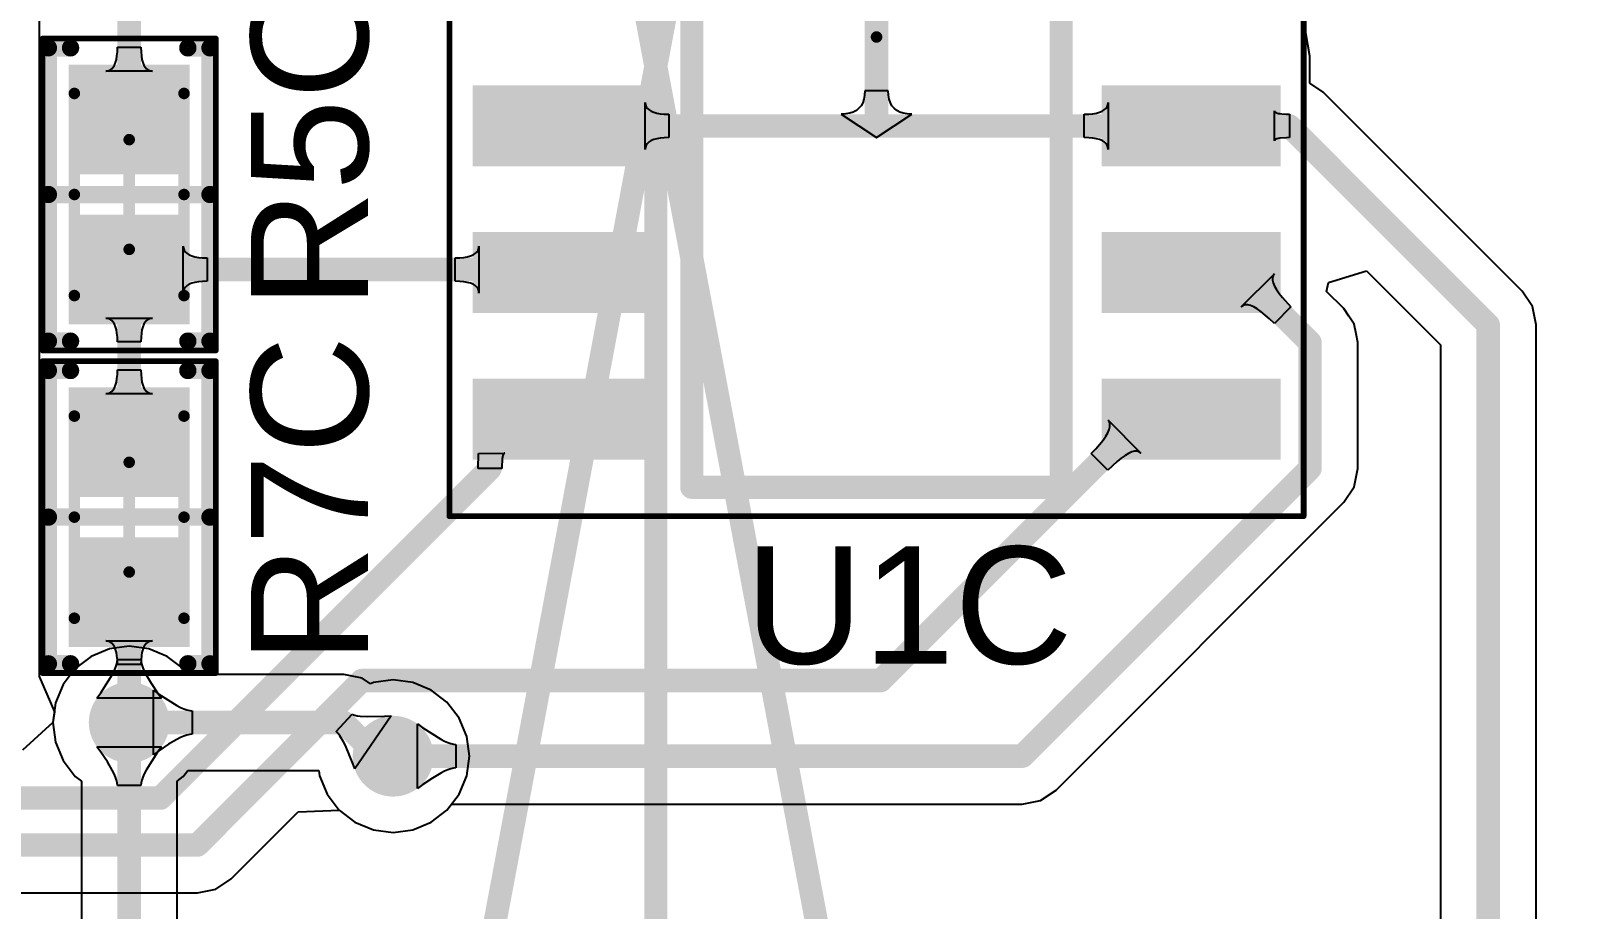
# Model space of a CAD drawing. Header units: inches. Extents: x -0.14 to 3.29, y -0.08 to 7.88.
# Drawn here: x 1.362 to 1.889, y 4.831 to 5.13 of the extents above; entities that cross this region are included whole.
import ezdxf

# ---------------------------------------------------------------- set-up
doc = ezdxf.new("R2010")
doc.units = ezdxf.units.IN
doc.header["$MEASUREMENT"] = 0
for name, color, linetype in [('Bottom Layer', 5, 'Continuous'), ('PCBD Notes', 76, 'Continuous'), ('Top 3D Body', 56, 'Continuous'), ('Top Courtyard', 56, 'Continuous'), ('Top Layer', 1, 'Continuous'), ('Top Overlay', 2, 'Continuous'), ('Top Paste', 8, 'Continuous'), ('Top Solder', 216, 'Continuous'), ('Via Holes', 16, 'Continuous')]:
    doc.layers.add(name, color=color, linetype=linetype)
doc.styles.add('Arial', font='', dxfattribs={"height": 0.2})
doc.styles.get('Arial').set_extended_font_data('Arial')

# ---------------------------------------------------------------- blocks, each defined once
blk = doc.blocks.new('34355DA5_B1DA_47C2_A88A_ECF82120A4F7_257')
at = {"layer": 'Top Layer'}
for points in [[(-0.13583, -0.06181), (-0.13583, -0.03819), (-0.07874, -0.03819), (-0.07874, -0.06181)], [(0.07874, -0.06181), (0.07874, -0.03819), (0.13583, -0.03819), (0.13583, -0.06181)], [(-0.13583, -0.11181), (-0.13583, -0.08819), (-0.07874, -0.08819), (-0.07874, -0.11181)], [(0.07874, -0.11181), (0.07874, -0.08819), (0.13583, -0.08819), (0.13583, -0.11181)], [(-0.13583, -0.16181), (-0.13583, -0.13819), (-0.07874, -0.13819), (-0.07874, -0.16181)], [(0.07874, -0.16181), (0.07874, -0.13819), (0.13583, -0.13819), (0.13583, -0.16181)]]:
    blk.add_hatch(color=1, dxfattribs=at).paths.add_polyline_path(points)
at = {"layer": 'Top Paste'}
for points in [[(-0.13583, -0.06181), (-0.13583, -0.03819), (-0.07874, -0.03819), (-0.07874, -0.06181)], [(0.07874, -0.06181), (0.07874, -0.03819), (0.13583, -0.03819), (0.13583, -0.06181)], [(-0.13583, -0.11181), (-0.13583, -0.08819), (-0.07874, -0.08819), (-0.07874, -0.11181)], [(0.07874, -0.11181), (0.07874, -0.08819), (0.13583, -0.08819), (0.13583, -0.11181)], [(-0.13583, -0.16181), (-0.13583, -0.13819), (-0.07874, -0.13819), (-0.07874, -0.16181)], [(0.07874, -0.16181), (0.07874, -0.13819), (0.13583, -0.13819), (0.13583, -0.16181)]]:
    blk.add_hatch(color=8, dxfattribs=at).paths.add_polyline_path(points)
at = {"layer": 'Top Solder'}
for points in [[(-0.13779, -0.06378), (-0.13779, -0.03622), (-0.07677, -0.03622), (-0.07677, -0.06378)], [(0.07677, -0.06378), (0.07677, -0.03622), (0.1378, -0.03622), (0.1378, -0.06378)], [(-0.13779, -0.11378), (-0.13779, -0.08622), (-0.07677, -0.08622), (-0.07677, -0.11378)], [(0.07677, -0.11378), (0.07677, -0.08622), (0.1378, -0.08622), (0.1378, -0.11378)], [(-0.13779, -0.16378), (-0.13779, -0.13622), (-0.07677, -0.13622), (-0.07677, -0.16378)], [(0.07677, -0.16378), (0.07677, -0.13622), (0.1378, -0.13622), (0.1378, -0.16378)]]:
    blk.add_hatch(color=216, dxfattribs=at).paths.add_polyline_path(points)
at = {"layer": 'Top Courtyard'}
for points in [[(-0.14567, -0.18307, 0.00197, 0.00197, 0), (-0.14567, 0.18307, 0.00197, 0.00197, 0)], [(0.14567, -0.18307, 0.00197, 0.00197, 0), (0.14567, 0.18307, 0.00197, 0.00197, 0)], [(0, -0.01969, 0.00394, 0.00394, 0), (0, 0.01968, 0.00394, 0.00394, 0)], [(-0.14567, -0.18307, 0.00197, 0.00197, 0), (0.14567, -0.18307, 0.00197, 0.00197, 0)]]:
    blk.add_lwpolyline(points, format="xyseb", dxfattribs=at)
for points in [[(-0.00098, -0.01969, 0.00197, 0.00197, 1), (0.00099, -0.01969, 0.00197, 0.00197, 1)], [(-0.14616, -0.18307, 0.000984, 0.000984, 1), (-0.14518, -0.18307, 0.000984, 0.000984, 1)], [(-0.14616, -0.18307, 0.000984, 0.000984, 1), (-0.14518, -0.18307, 0.000984, 0.000984, 1)], [(0.14518, -0.18307, 0.000984, 0.000984, 1), (0.14616, -0.18307, 0.000984, 0.000984, 1)], [(0.14518, -0.18307, 0.000984, 0.000984, 1), (0.14616, -0.18307, 0.000984, 0.000984, 1)]]:
    blk.add_lwpolyline(points, format="xyseb", close=True, dxfattribs=at)
at = {"layer": 'Top Overlay'}
for points in [[(-0.06299, -0.17323, 0.00787, 0.00787, 0), (-0.06299, 0.17323, 0.00787, 0.00787, 0)], [(0.06299, -0.17323, 0.00787, 0.00787, 0), (0.06299, 0.17323, 0.00787, 0.00787, 0)], [(-0.06299, -0.17323, 0.00787, 0.00787, 0), (0.06299, -0.17323, 0.00787, 0.00787, 0)]]:
    blk.add_lwpolyline(points, format="xyseb", dxfattribs=at)
for points in [[(-0.06496, -0.17323, 0.00394, 0.00394, 1), (-0.06102, -0.17323, 0.00394, 0.00394, 1)], [(-0.06496, -0.17323, 0.00394, 0.00394, 1), (-0.06102, -0.17323, 0.00394, 0.00394, 1)], [(0.06103, -0.17323, 0.00394, 0.00394, 1), (0.06496, -0.17323, 0.00394, 0.00394, 1)], [(0.06103, -0.17323, 0.00394, 0.00394, 1), (0.06496, -0.17323, 0.00394, 0.00394, 1)]]:
    blk.add_lwpolyline(points, format="xyseb", close=True, dxfattribs=at)
blk = doc.blocks.new('RES_0603_1608_324')
at = {"layer": 'Top Layer'}
for points in [[(-0.04232, -0.0187), (-0.04232, 0.0187), (-0.00886, 0.0187), (-0.00886, -0.0187)], [(0.00886, -0.0187), (0.00886, 0.0187), (0.04232, 0.0187), (0.04232, -0.0187)]]:
    blk.add_hatch(color=1, dxfattribs=at).paths.add_polyline_path(points)
at = {"layer": 'Top Paste'}
for points in [[(-0.04232, -0.0187), (-0.04232, 0.0187), (-0.00886, 0.0187), (-0.00886, -0.0187)], [(0.00886, -0.0187), (0.00886, 0.0187), (0.04232, 0.0187), (0.04232, -0.0187)]]:
    blk.add_hatch(color=8, dxfattribs=at).paths.add_polyline_path(points)
at = {"layer": 'Top Solder'}
for points in [[(-0.04429, -0.02067), (-0.04429, 0.02067), (-0.00689, 0.02067), (-0.00689, -0.02067)], [(0.00689, -0.02067), (0.00689, 0.02067), (0.04429, 0.02067), (0.04429, -0.02067)]]:
    blk.add_hatch(color=216, dxfattribs=at).paths.add_polyline_path(points)
at = {"layer": 'Top 3D Body'}
for points in [[(0.03445, 0.0187, 0.00394, 0.00394, 0), (-0.03445, 0.0187, 0.00394, 0.00394, 0)], [(-0.03445, -0.0187, 0.00394, 0.00394, 0), (-0.03445, 0.0187, 0.00394, 0.00394, 0)], [(0.03445, -0.0187, 0.00394, 0.00394, 0), (0.03445, 0.0187, 0.00394, 0.00394, 0)], [(0.03445, -0.0187, 0.00394, 0.00394, 0), (-0.03445, -0.0187, 0.00394, 0.00394, 0)]]:
    blk.add_lwpolyline(points, format="xyseb", dxfattribs=at)
for points in [[(-0.03543, 0.0187, 0.00197, 0.00197, 1), (-0.03346, 0.0187, 0.00197, 0.00197, 1)], [(-0.03543, 0.0187, 0.00197, 0.00197, 1), (-0.03346, 0.0187, 0.00197, 0.00197, 1)], [(0.03347, 0.0187, 0.00197, 0.00197, 1), (0.03543, 0.0187, 0.00197, 0.00197, 1)], [(0.03347, 0.0187, 0.00197, 0.00197, 1), (0.03543, 0.0187, 0.00197, 0.00197, 1)], [(-0.03543, -0.0187, 0.00197, 0.00197, 1), (-0.03346, -0.0187, 0.00197, 0.00197, 1)], [(-0.03543, -0.0187, 0.00197, 0.00197, 1), (-0.03346, -0.0187, 0.00197, 0.00197, 1)], [(0.03347, -0.0187, 0.00197, 0.00197, 1), (0.03543, -0.0187, 0.00197, 0.00197, 1)], [(0.03347, -0.0187, 0.00197, 0.00197, 1), (0.03543, -0.0187, 0.00197, 0.00197, 1)]]:
    blk.add_lwpolyline(points, format="xyseb", close=True, dxfattribs=at)
at = {"layer": 'Top Courtyard'}
for points in [[(0.05315, 0.02953, 0.00197, 0.00197, 0), (-0.05315, 0.02953, 0.00197, 0.00197, 0)], [(-0.05315, -0.02953, 0.00197, 0.00197, 0), (-0.05315, 0.02953, 0.00197, 0.00197, 0)], [(0.05315, -0.02953, 0.00197, 0.00197, 0), (0.05315, 0.02953, 0.00197, 0.00197, 0)], [(0, -0.0187, 0.00394, 0.00394, 0), (0, 0.0187, 0.00394, 0.00394, 0)], [(0.0187, 0, 0.00394, 0.00394, 0), (-0.0187, 0, 0.00394, 0.00394, 0)], [(0.05315, -0.02953, 0.00197, 0.00197, 0), (-0.05315, -0.02953, 0.00197, 0.00197, 0)]]:
    blk.add_lwpolyline(points, format="xyseb", dxfattribs=at)
for points in [[(-0.05364, 0.02953, 0.000984, 0.000984, 1), (-0.05266, 0.02953, 0.000984, 0.000984, 1)], [(-0.05364, 0.02953, 0.000984, 0.000984, 1), (-0.05266, 0.02953, 0.000984, 0.000984, 1)], [(0.05266, 0.02953, 0.000984, 0.000984, 1), (0.05364, 0.02953, 0.000984, 0.000984, 1)], [(0.05266, 0.02953, 0.000984, 0.000984, 1), (0.05364, 0.02953, 0.000984, 0.000984, 1)], [(-0.00098, 0.0187, 0.00197, 0.00197, 1), (0.00098, 0.0187, 0.00197, 0.00197, 1)], [(-0.01968, 0, 0.00197, 0.00197, 1), (-0.01772, 0, 0.00197, 0.00197, 1)], [(0.01772, 0, 0.00197, 0.00197, 1), (0.01969, 0, 0.00197, 0.00197, 1)], [(-0.00098, -0.0187, 0.00197, 0.00197, 1), (0.00098, -0.0187, 0.00197, 0.00197, 1)], [(-0.05364, -0.02953, 0.000984, 0.000984, 1), (-0.05266, -0.02953, 0.000984, 0.000984, 1)], [(-0.05364, -0.02953, 0.000984, 0.000984, 1), (-0.05266, -0.02953, 0.000984, 0.000984, 1)], [(0.05266, -0.02953, 0.000984, 0.000984, 1), (0.05364, -0.02953, 0.000984, 0.000984, 1)], [(0.05266, -0.02953, 0.000984, 0.000984, 1), (0.05364, -0.02953, 0.000984, 0.000984, 1)]]:
    blk.add_lwpolyline(points, format="xyseb", close=True, dxfattribs=at)
at = {"layer": 'Top Overlay'}
for points in [[(0.05, 0.02756, 0.00591, 0.00591, 0), (-0.05, 0.02756, 0.00591, 0.00591, 0)], [(-0.05, 0.02, 0.00591, 0.00591, 0), (-0.05, 0.02756, 0.00591, 0.00591, 0)], [(0, -0.02756, 0.00591, 0.00591, 0), (0, 0.02756, 0.00591, 0.00591, 0)], [(0.05, 0.02, 0.00591, 0.00591, 0), (0.05, 0.02756, 0.00591, 0.00591, 0)], [(-0.05, -0.02756, 0.00591, 0.00591, 0), (-0.05, -0.02, 0.00591, 0.00591, 0)], [(0.05, -0.02756, 0.00591, 0.00591, 0), (0.05, -0.02, 0.00591, 0.00591, 0)], [(0.05, -0.02756, 0.00591, 0.00591, 0), (-0.05, -0.02756, 0.00591, 0.00591, 0)]]:
    blk.add_lwpolyline(points, format="xyseb", dxfattribs=at)
for points in [[(-0.05148, 0.02756, 0.00295, 0.00295, 1), (-0.04852, 0.02756, 0.00295, 0.00295, 1)], [(-0.05148, 0.02756, 0.00295, 0.00295, 1), (-0.04852, 0.02756, 0.00295, 0.00295, 1)], [(-0.00148, 0.02756, 0.00295, 0.00295, 1), (0.00148, 0.02756, 0.00295, 0.00295, 1)], [(0.04852, 0.02756, 0.00295, 0.00295, 1), (0.05148, 0.02756, 0.00295, 0.00295, 1)], [(0.04852, 0.02756, 0.00295, 0.00295, 1), (0.05148, 0.02756, 0.00295, 0.00295, 1)], [(-0.05148, 0.02, 0.00295, 0.00295, 1), (-0.04852, 0.02, 0.00295, 0.00295, 1)], [(0.04852, 0.02, 0.00295, 0.00295, 1), (0.05148, 0.02, 0.00295, 0.00295, 1)], [(-0.05148, -0.02, 0.00295, 0.00295, 1), (-0.04852, -0.02, 0.00295, 0.00295, 1)], [(0.04852, -0.02, 0.00295, 0.00295, 1), (0.05148, -0.02, 0.00295, 0.00295, 1)], [(-0.05148, -0.02756, 0.00295, 0.00295, 1), (-0.04852, -0.02756, 0.00295, 0.00295, 1)], [(-0.05148, -0.02756, 0.00295, 0.00295, 1), (-0.04852, -0.02756, 0.00295, 0.00295, 1)], [(-0.00148, -0.02756, 0.00295, 0.00295, 1), (0.00148, -0.02756, 0.00295, 0.00295, 1)], [(0.04852, -0.02756, 0.00295, 0.00295, 1), (0.05148, -0.02756, 0.00295, 0.00295, 1)], [(0.04852, -0.02756, 0.00295, 0.00295, 1), (0.05148, -0.02756, 0.00295, 0.00295, 1)]]:
    blk.add_lwpolyline(points, format="xyseb", close=True, dxfattribs=at)
blk = doc.blocks.new('RES_0603_1608_344')
at = {"layer": 'Top Layer'}
for points in [[(-0.04232, -0.0187), (-0.04232, 0.0187), (-0.00886, 0.0187), (-0.00886, -0.0187)], [(0.00886, -0.0187), (0.00886, 0.0187), (0.04232, 0.0187), (0.04232, -0.0187)]]:
    blk.add_hatch(color=1, dxfattribs=at).paths.add_polyline_path(points)
at = {"layer": 'Top Paste'}
for points in [[(-0.04232, -0.0187), (-0.04232, 0.0187), (-0.00886, 0.0187), (-0.00886, -0.0187)], [(0.00886, -0.0187), (0.00886, 0.0187), (0.04232, 0.0187), (0.04232, -0.0187)]]:
    blk.add_hatch(color=8, dxfattribs=at).paths.add_polyline_path(points)
at = {"layer": 'Top Solder'}
for points in [[(-0.04429, -0.02067), (-0.04429, 0.02067), (-0.00689, 0.02067), (-0.00689, -0.02067)], [(0.00689, -0.02067), (0.00689, 0.02067), (0.04429, 0.02067), (0.04429, -0.02067)]]:
    blk.add_hatch(color=216, dxfattribs=at).paths.add_polyline_path(points)
at = {"layer": 'Top 3D Body'}
for points in [[(0.03445, 0.0187, 0.00394, 0.00394, 0), (-0.03445, 0.0187, 0.00394, 0.00394, 0)], [(-0.03445, -0.0187, 0.00394, 0.00394, 0), (-0.03445, 0.0187, 0.00394, 0.00394, 0)], [(0.03445, -0.0187, 0.00394, 0.00394, 0), (0.03445, 0.0187, 0.00394, 0.00394, 0)], [(0.03445, -0.0187, 0.00394, 0.00394, 0), (-0.03445, -0.0187, 0.00394, 0.00394, 0)]]:
    blk.add_lwpolyline(points, format="xyseb", dxfattribs=at)
for points in [[(-0.03543, 0.0187, 0.00197, 0.00197, 1), (-0.03346, 0.0187, 0.00197, 0.00197, 1)], [(-0.03543, 0.0187, 0.00197, 0.00197, 1), (-0.03346, 0.0187, 0.00197, 0.00197, 1)], [(0.03347, 0.0187, 0.00197, 0.00197, 1), (0.03543, 0.0187, 0.00197, 0.00197, 1)], [(0.03347, 0.0187, 0.00197, 0.00197, 1), (0.03543, 0.0187, 0.00197, 0.00197, 1)], [(-0.03543, -0.0187, 0.00197, 0.00197, 1), (-0.03346, -0.0187, 0.00197, 0.00197, 1)], [(-0.03543, -0.0187, 0.00197, 0.00197, 1), (-0.03346, -0.0187, 0.00197, 0.00197, 1)], [(0.03347, -0.0187, 0.00197, 0.00197, 1), (0.03543, -0.0187, 0.00197, 0.00197, 1)], [(0.03347, -0.0187, 0.00197, 0.00197, 1), (0.03543, -0.0187, 0.00197, 0.00197, 1)]]:
    blk.add_lwpolyline(points, format="xyseb", close=True, dxfattribs=at)
at = {"layer": 'Top Courtyard'}
for points in [[(0.05315, 0.02953, 0.00197, 0.00197, 0), (-0.05315, 0.02953, 0.00197, 0.00197, 0)], [(-0.05315, -0.02953, 0.00197, 0.00197, 0), (-0.05315, 0.02953, 0.00197, 0.00197, 0)], [(0.05315, -0.02953, 0.00197, 0.00197, 0), (0.05315, 0.02953, 0.00197, 0.00197, 0)], [(0, -0.0187, 0.00394, 0.00394, 0), (0, 0.0187, 0.00394, 0.00394, 0)], [(0.0187, 0, 0.00394, 0.00394, 0), (-0.0187, 0, 0.00394, 0.00394, 0)], [(0.05315, -0.02953, 0.00197, 0.00197, 0), (-0.05315, -0.02953, 0.00197, 0.00197, 0)]]:
    blk.add_lwpolyline(points, format="xyseb", dxfattribs=at)
for points in [[(-0.05364, 0.02953, 0.000984, 0.000984, 1), (-0.05266, 0.02953, 0.000984, 0.000984, 1)], [(-0.05364, 0.02953, 0.000984, 0.000984, 1), (-0.05266, 0.02953, 0.000984, 0.000984, 1)], [(0.05266, 0.02953, 0.000984, 0.000984, 1), (0.05364, 0.02953, 0.000984, 0.000984, 1)], [(0.05266, 0.02953, 0.000984, 0.000984, 1), (0.05364, 0.02953, 0.000984, 0.000984, 1)], [(-0.00098, 0.0187, 0.00197, 0.00197, 1), (0.00098, 0.0187, 0.00197, 0.00197, 1)], [(-0.01968, 0, 0.00197, 0.00197, 1), (-0.01772, 0, 0.00197, 0.00197, 1)], [(0.01772, 0, 0.00197, 0.00197, 1), (0.01969, 0, 0.00197, 0.00197, 1)], [(-0.00098, -0.0187, 0.00197, 0.00197, 1), (0.00098, -0.0187, 0.00197, 0.00197, 1)], [(-0.05364, -0.02953, 0.000984, 0.000984, 1), (-0.05266, -0.02953, 0.000984, 0.000984, 1)], [(-0.05364, -0.02953, 0.000984, 0.000984, 1), (-0.05266, -0.02953, 0.000984, 0.000984, 1)], [(0.05266, -0.02953, 0.000984, 0.000984, 1), (0.05364, -0.02953, 0.000984, 0.000984, 1)], [(0.05266, -0.02953, 0.000984, 0.000984, 1), (0.05364, -0.02953, 0.000984, 0.000984, 1)]]:
    blk.add_lwpolyline(points, format="xyseb", close=True, dxfattribs=at)
at = {"layer": 'Top Overlay'}
for points in [[(0.05, 0.02756, 0.00591, 0.00591, 0), (-0.05, 0.02756, 0.00591, 0.00591, 0)], [(-0.05, 0.02, 0.00591, 0.00591, 0), (-0.05, 0.02756, 0.00591, 0.00591, 0)], [(0, -0.02756, 0.00591, 0.00591, 0), (0, 0.02756, 0.00591, 0.00591, 0)], [(0.05, 0.02, 0.00591, 0.00591, 0), (0.05, 0.02756, 0.00591, 0.00591, 0)], [(-0.05, -0.02756, 0.00591, 0.00591, 0), (-0.05, -0.02, 0.00591, 0.00591, 0)], [(0.05, -0.02756, 0.00591, 0.00591, 0), (0.05, -0.02, 0.00591, 0.00591, 0)], [(0.05, -0.02756, 0.00591, 0.00591, 0), (-0.05, -0.02756, 0.00591, 0.00591, 0)]]:
    blk.add_lwpolyline(points, format="xyseb", dxfattribs=at)
for points in [[(-0.05148, 0.02756, 0.00295, 0.00295, 1), (-0.04852, 0.02756, 0.00295, 0.00295, 1)], [(-0.05148, 0.02756, 0.00295, 0.00295, 1), (-0.04852, 0.02756, 0.00295, 0.00295, 1)], [(-0.00148, 0.02756, 0.00295, 0.00295, 1), (0.00148, 0.02756, 0.00295, 0.00295, 1)], [(0.04852, 0.02756, 0.00295, 0.00295, 1), (0.05148, 0.02756, 0.00295, 0.00295, 1)], [(0.04852, 0.02756, 0.00295, 0.00295, 1), (0.05148, 0.02756, 0.00295, 0.00295, 1)], [(-0.05148, 0.02, 0.00295, 0.00295, 1), (-0.04852, 0.02, 0.00295, 0.00295, 1)], [(0.04852, 0.02, 0.00295, 0.00295, 1), (0.05148, 0.02, 0.00295, 0.00295, 1)], [(-0.05148, -0.02, 0.00295, 0.00295, 1), (-0.04852, -0.02, 0.00295, 0.00295, 1)], [(0.04852, -0.02, 0.00295, 0.00295, 1), (0.05148, -0.02, 0.00295, 0.00295, 1)], [(-0.05148, -0.02756, 0.00295, 0.00295, 1), (-0.04852, -0.02756, 0.00295, 0.00295, 1)], [(-0.05148, -0.02756, 0.00295, 0.00295, 1), (-0.04852, -0.02756, 0.00295, 0.00295, 1)], [(-0.00148, -0.02756, 0.00295, 0.00295, 1), (0.00148, -0.02756, 0.00295, 0.00295, 1)], [(0.04852, -0.02756, 0.00295, 0.00295, 1), (0.05148, -0.02756, 0.00295, 0.00295, 1)], [(0.04852, -0.02756, 0.00295, 0.00295, 1), (0.05148, -0.02756, 0.00295, 0.00295, 1)]]:
    blk.add_lwpolyline(points, format="xyseb", close=True, dxfattribs=at)

msp = doc.modelspace()

# ---------------------------------------------------------------- hatches: boundary and pattern name
at = {"layer": 'Bottom Layer'}
h = msp.add_hatch(color=5, dxfattribs=at)
edge = h.paths.add_edge_path()
edge.add_arc((1.3952, 4.89441), 0.01378, 0, 360)
h = msp.add_hatch(color=5, dxfattribs=at)
edge = h.paths.add_edge_path()
edge.add_arc((1.48521, 4.88292), 0.01378, 0, 360)
at = {"layer": 'Top Layer'}
h = msp.add_hatch(color=1, dxfattribs=at)
edge = h.paths.add_edge_path()
edge.add_arc((1.3952, 4.89441), 0.01378, 0, 360)
h = msp.add_hatch(color=1, dxfattribs=at)
edge = h.paths.add_edge_path()
edge.add_arc((1.48521, 4.88292), 0.01378, 0, 360)
at = {"layer": 'Via Holes'}
h = msp.add_hatch(color=7, dxfattribs=at)
edge = h.paths.add_edge_path()
edge.add_arc((1.3952, 4.89441), 0.00689, 0, 360)
h = msp.add_hatch(color=7, dxfattribs=at)
edge = h.paths.add_edge_path()
edge.add_arc((1.48521, 4.88292), 0.00689, 0, 360)

# ---------------------------------------------------------------- linework, layer by layer
at = {"layer": 'Bottom Layer'}
for p, q in [((1.3822, 4.91693), (1.37681, 4.91279)), ((1.38847, 4.91952), (1.3822, 4.91693)), ((1.3952, 4.92041), (1.38847, 4.91952)), ((1.40193, 4.91952), (1.3952, 4.92041)), ((1.4082, 4.91693), (1.40193, 4.91952)), ((1.41358, 4.91279), (1.4082, 4.91693)), ((1.37681, 4.91279), (1.37268, 4.90741)), ((1.41517, 4.91072), (1.41358, 4.91279)), ((1.37268, 4.90741), (1.37008, 4.90114)), ((1.46842, 4.91072), (1.41517, 4.91072)), ((1.47467, 4.90948), (1.46842, 4.91072)), ((1.47746, 4.90761), (1.47467, 4.90948)), ((1.47848, 4.90803), (1.47746, 4.90761)), ((1.48521, 4.90892), (1.47848, 4.90803)), ((1.49194, 4.90803), (1.48521, 4.90892)), ((1.49821, 4.90543), (1.49194, 4.90803)), ((1.37008, 4.90114), (1.3692, 4.89441)), ((1.40347, 4.88339), (1.40347, 4.90543)), ((1.40347, 4.90543), (1.40529, 4.90409)), ((1.40529, 4.90409), (1.41144, 4.90016)), ((1.50359, 4.9013), (1.49821, 4.90543)), ((1.50773, 4.89592), (1.50359, 4.9013)), ((1.41144, 4.90016), (1.4127, 4.89953)), ((1.4127, 4.89953), (1.41386, 4.89904)), ((1.41386, 4.89904), (1.4149, 4.89869)), ((1.4149, 4.89869), (1.41583, 4.89848)), ((1.41583, 4.89848), (1.41665, 4.89841)), ((1.41665, 4.89841), (1.41665, 4.89041)), ((1.46583, 4.89135), (1.47125, 4.89724)), ((1.47125, 4.89724), (1.47159, 4.89702)), ((1.47159, 4.89702), (1.47215, 4.89685)), ((1.48454, 4.89668), (1.47213, 4.87856)), ((1.47215, 4.89685), (1.47293, 4.8967)), ((1.47293, 4.8967), (1.47393, 4.8966)), ((1.47393, 4.8966), (1.47659, 4.89648)), ((1.47659, 4.89648), (1.48222, 4.89658)), ((1.48222, 4.89658), (1.48454, 4.89668)), ((1.51032, 4.88965), (1.50773, 4.89592)), ((1.3692, 4.89441), (1.37008, 4.88768)), ((1.46644, 4.89067), (1.46583, 4.89135)), ((1.46706, 4.88985), (1.46644, 4.89067)), ((1.37008, 4.88768), (1.37268, 4.88141)), ((1.38551, 4.88432), (1.38418, 4.88613)), ((1.38418, 4.88613), (1.40622, 4.88613)), ((1.40622, 4.88613), (1.40488, 4.88432)), ((1.40858, 4.88697), (1.40529, 4.88472)), ((1.41144, 4.88865), (1.40858, 4.88697)), ((1.4127, 4.88929), (1.41144, 4.88865)), ((1.41386, 4.88978), (1.4127, 4.88929)), ((1.4149, 4.89013), (1.41386, 4.88978)), ((1.41583, 4.89034), (1.4149, 4.89013)), ((1.41665, 4.89041), (1.41583, 4.89034)), ((1.46831, 4.88783), (1.46706, 4.88985)), ((1.46894, 4.88661), (1.46831, 4.88783)), ((1.47149, 4.88044), (1.46894, 4.88661)), ((1.51121, 4.88292), (1.51032, 4.88965)), ((1.37268, 4.88141), (1.37681, 4.87602)), ((1.38776, 4.88102), (1.38551, 4.88432)), ((1.38944, 4.87817), (1.38776, 4.88102)), ((1.40488, 4.88432), (1.40095, 4.87817)), ((1.40529, 4.88472), (1.40347, 4.88339)), ((1.47213, 4.87856), (1.47149, 4.88044)), ((1.51032, 4.87619), (1.51121, 4.88292)), ((1.37681, 4.87602), (1.37888, 4.87443)), ((1.39007, 4.8769), (1.38944, 4.87817)), ((1.39057, 4.87575), (1.39007, 4.8769)), ((1.39092, 4.87471), (1.39057, 4.87575)), ((1.39983, 4.87575), (1.39948, 4.87471)), ((1.40032, 4.8769), (1.39983, 4.87575)), ((1.40095, 4.87817), (1.40032, 4.8769)), ((1.41151, 4.87443), (1.41358, 4.87602)), ((1.41358, 4.87602), (1.41517, 4.87809)), ((1.41517, 4.87809), (1.45984, 4.87809)), ((1.45984, 4.87809), (1.46009, 4.87619)), ((1.46009, 4.87619), (1.46269, 4.86992)), ((1.50773, 4.86992), (1.51032, 4.87619)), ((1.37888, 4.87443), (1.37888, 4.28202)), ((1.39113, 4.87378), (1.39092, 4.87471)), ((1.3912, 4.87295), (1.39113, 4.87378)), ((1.3992, 4.87295), (1.3912, 4.87295)), ((1.39927, 4.87378), (1.3992, 4.87295)), ((1.39948, 4.87471), (1.39927, 4.87378)), ((1.41151, 4.28202), (1.41151, 4.87443)), ((1.46269, 4.86992), (1.46682, 4.86453)), ((1.50359, 4.86453), (1.50773, 4.86992)), ((1.46682, 4.86453), (1.47221, 4.8604)), ((1.49821, 4.8604), (1.50359, 4.86453)), ((1.47221, 4.8604), (1.47848, 4.8578)), ((1.49194, 4.8578), (1.49821, 4.8604)), ((1.47848, 4.8578), (1.48521, 4.85691)), ((1.48521, 4.85691), (1.49194, 4.8578))]:
    msp.add_line(p, q, dxfattribs=at)
for points in [[(1.3952, 4.26205, 0.008, 0.008, 0), (1.3952, 4.89441, 0.008, 0.008, 0)], [(1.3952, 4.89441, 0.008, 0.008, 0), (1.46842, 4.89441, 0.008, 0.008, 0)], [(1.46842, 4.89441, 0.008, 0.008, 0), (1.47992, 4.88292, 0.008, 0.008, 0)], [(1.47992, 4.88292, 0.008, 0.008, 0), (1.48521, 4.88292, 0.008, 0.008, 0)]]:
    msp.add_lwpolyline(points, format="xyseb", dxfattribs=at)
for points in [[(1.3932, 4.89441, 0.004, 0.004, 1), (1.3972, 4.89441, 0.004, 0.004, 1)], [(1.3932, 4.89441, 0.004, 0.004, 1), (1.3972, 4.89441, 0.004, 0.004, 1)], [(1.46642, 4.89441, 0.004, 0.004, 1), (1.47042, 4.89441, 0.004, 0.004, 1)], [(1.46642, 4.89441, 0.004, 0.004, 1), (1.47042, 4.89441, 0.004, 0.004, 1)], [(1.47792, 4.88292, 0.004, 0.004, 1), (1.48192, 4.88292, 0.004, 0.004, 1)], [(1.47792, 4.88292, 0.004, 0.004, 1), (1.48192, 4.88292, 0.004, 0.004, 1)], [(1.48321, 4.88292, 0.004, 0.004, 1), (1.48721, 4.88292, 0.004, 0.004, 1)]]:
    msp.add_lwpolyline(points, format="xyseb", close=True, dxfattribs=at)
at = {"layer": 'PCBD Notes'}
for points in [[(1.08268, 2.5, 0.00787, 0.00787, 0), (2.06693, 7.73622, 0.00787, 0.00787, 0)], [(1.08268, 7.73622, 0.00787, 0.00787, 0), (2.06693, 2.5, 0.00787, 0.00787, 0)], [(1.5748, 2.1, 0.00787, 0.00787, 0), (1.5748, 5.93701, 0.00787, 0.00787, 0)]]:
    msp.add_lwpolyline(points, format="xyseb", dxfattribs=at)
at = {"layer": 'Top Layer'}
for p, q in [((1.3645, 5.18127), (1.3645, 5.13009)), ((1.3645, 5.13009), (1.3645, 5.13009)), ((1.3645, 5.13009), (1.3645, 5.12873)), ((1.3645, 5.12873), (1.3645, 5.12873)), ((1.3645, 5.12873), (1.3645, 5.07127)), ((1.79791, 5.12161), (1.79591, 5.13278)), ((1.39104, 5.12169), (1.39116, 5.12307)), ((1.39116, 5.12307), (1.3912, 5.12461)), ((1.3912, 5.12461), (1.3992, 5.12461)), ((1.3992, 5.12461), (1.39924, 5.12307)), ((1.39924, 5.12307), (1.39936, 5.12169)), ((1.38864, 5.11682), (1.38924, 5.11722)), ((1.38924, 5.11722), (1.38976, 5.11779)), ((1.38976, 5.11779), (1.3902, 5.11852)), ((1.3902, 5.11852), (1.39056, 5.11942)), ((1.39056, 5.11942), (1.39084, 5.12047)), ((1.39084, 5.12047), (1.39104, 5.12169)), ((1.39936, 5.12169), (1.39956, 5.12047)), ((1.39956, 5.12047), (1.39984, 5.11942)), ((1.39984, 5.11942), (1.4002, 5.11852)), ((1.4002, 5.11852), (1.40064, 5.11779)), ((1.40064, 5.11779), (1.40116, 5.11722)), ((1.40116, 5.11722), (1.40176, 5.11682)), ((1.79791, 5.11234), (1.79791, 5.12161)), ((1.3872, 5.11649), (1.38796, 5.11657)), ((1.4032, 5.11649), (1.3872, 5.11649)), ((1.38796, 5.11657), (1.38864, 5.11682)), ((1.40176, 5.11682), (1.40244, 5.11657)), ((1.40244, 5.11657), (1.4032, 5.11649)), ((1.80241, 5.10933), (1.79791, 5.11234)), ((1.64576, 5.10691), (1.64536, 5.10571)), ((1.646, 5.10827), (1.64576, 5.10691)), ((1.64608, 5.10979), (1.646, 5.10827)), ((1.65408, 5.10979), (1.64608, 5.10979)), ((1.65416, 5.10827), (1.65408, 5.10979)), ((1.6544, 5.10691), (1.65416, 5.10827)), ((1.6548, 5.10571), (1.6544, 5.10691)), ((1.87024, 5.0415), (1.80241, 5.10933)), ((1.57122, 5.08979), (1.57122, 5.10579)), ((1.57122, 5.10579), (1.5713, 5.10503)), ((1.5713, 5.10503), (1.57154, 5.10435)), ((1.57154, 5.10435), (1.57194, 5.10375)), ((1.57194, 5.10375), (1.5725, 5.10323)), ((1.5725, 5.10323), (1.57322, 5.10279)), ((1.57322, 5.10279), (1.5741, 5.10243)), ((1.5741, 5.10243), (1.57514, 5.10215)), ((1.57514, 5.10215), (1.57634, 5.10195)), ((1.57634, 5.10195), (1.5777, 5.10183)), ((1.5777, 5.10183), (1.57922, 5.10179)), ((1.57922, 5.10179), (1.57922, 5.09379)), ((1.6396, 5.10187), (1.63808, 5.10179)), ((1.63808, 5.10179), (1.65008, 5.09379)), ((1.64096, 5.10211), (1.6396, 5.10187)), ((1.64216, 5.10251), (1.64096, 5.10211)), ((1.6432, 5.10307), (1.64216, 5.10251)), ((1.64408, 5.10379), (1.6432, 5.10307)), ((1.6448, 5.10467), (1.64408, 5.10379)), ((1.64536, 5.10571), (1.6448, 5.10467)), ((1.65008, 5.09379), (1.66208, 5.10179)), ((1.65536, 5.10467), (1.6548, 5.10571)), ((1.65608, 5.10379), (1.65536, 5.10467)), ((1.65696, 5.10307), (1.65608, 5.10379)), ((1.658, 5.10251), (1.65696, 5.10307)), ((1.6592, 5.10211), (1.658, 5.10251)), ((1.66056, 5.10187), (1.6592, 5.10211)), ((1.66208, 5.10179), (1.66056, 5.10187)), ((1.72094, 5.10179), (1.72248, 5.10183)), ((1.72094, 5.09379), (1.72094, 5.10179)), ((1.72248, 5.10183), (1.72386, 5.10195)), ((1.72386, 5.10195), (1.72508, 5.10215)), ((1.72508, 5.10215), (1.72614, 5.10243)), ((1.72614, 5.10243), (1.72703, 5.10279)), ((1.72703, 5.10279), (1.72776, 5.10323)), ((1.72776, 5.10323), (1.72833, 5.10375)), ((1.72833, 5.10375), (1.72873, 5.10435)), ((1.72873, 5.10435), (1.72898, 5.10503)), ((1.72898, 5.10503), (1.72906, 5.10579)), ((1.72906, 5.10579), (1.72906, 5.08979)), ((1.78579, 5.0927), (1.78579, 5.10288)), ((1.78579, 5.10288), (1.78584, 5.10268)), ((1.78584, 5.10268), (1.78599, 5.10249)), ((1.78599, 5.10249), (1.78624, 5.10233)), ((1.78624, 5.10233), (1.7866, 5.10219)), ((1.7866, 5.10219), (1.78706, 5.10207)), ((1.78706, 5.10207), (1.78762, 5.10197)), ((1.78762, 5.10197), (1.78828, 5.10189)), ((1.78828, 5.10189), (1.78991, 5.1018)), ((1.78991, 5.1018), (1.79088, 5.10179)), ((1.79088, 5.10179), (1.79088, 5.09379)), ((1.57154, 5.09123), (1.5713, 5.09055)), ((1.57194, 5.09183), (1.57154, 5.09123)), ((1.5725, 5.09235), (1.57194, 5.09183)), ((1.57322, 5.09279), (1.5725, 5.09235)), ((1.5741, 5.09315), (1.57322, 5.09279)), ((1.57514, 5.09343), (1.5741, 5.09315)), ((1.57634, 5.09363), (1.57514, 5.09343)), ((1.5777, 5.09375), (1.57634, 5.09363)), ((1.57922, 5.09379), (1.5777, 5.09375)), ((1.65008, 5.09379), (1.65008, 5.09379)), ((1.65008, 5.09379), (1.65008, 5.09379)), ((1.65008, 5.09379), (1.65008, 5.09379)), ((1.65008, 5.09379), (1.65008, 5.09379)), ((1.65008, 5.09379), (1.65008, 5.09379)), ((1.65008, 5.09379), (1.65008, 5.09379)), ((1.65008, 5.09379), (1.65008, 5.09379)), ((1.65008, 5.09379), (1.65008, 5.09379)), ((1.65008, 5.09379), (1.65008, 5.09379)), ((1.65008, 5.09379), (1.65008, 5.09379)), ((1.72248, 5.09375), (1.72094, 5.09379)), ((1.72386, 5.09363), (1.72248, 5.09375)), ((1.72508, 5.09343), (1.72386, 5.09363)), ((1.72614, 5.09315), (1.72508, 5.09343)), ((1.72703, 5.09279), (1.72614, 5.09315)), ((1.72776, 5.09235), (1.72703, 5.09279)), ((1.72833, 5.09183), (1.72776, 5.09235)), ((1.72873, 5.09123), (1.72833, 5.09183)), ((1.72898, 5.09055), (1.72873, 5.09123)), ((1.78584, 5.09291), (1.78579, 5.0927)), ((1.78599, 5.0931), (1.78584, 5.09291)), ((1.78624, 5.09326), (1.78599, 5.0931)), ((1.7866, 5.0934), (1.78624, 5.09326)), ((1.78706, 5.09352), (1.7866, 5.0934)), ((1.78762, 5.09362), (1.78706, 5.09352)), ((1.78991, 5.09378), (1.78762, 5.09362)), ((1.79088, 5.09379), (1.78991, 5.09378)), ((1.5713, 5.09055), (1.57122, 5.08979)), ((1.72906, 5.08979), (1.72898, 5.09055)), ((1.3645, 5.07127), (1.3645, 5.02009)), ((1.41366, 5.04082), (1.41366, 5.05682)), ((1.41366, 5.05682), (1.41374, 5.05606)), ((1.41374, 5.05606), (1.41398, 5.05538)), ((1.41398, 5.05538), (1.41439, 5.05478)), ((1.41439, 5.05478), (1.41496, 5.05426)), ((1.41496, 5.05426), (1.41569, 5.05382)), ((1.51246, 5.05382), (1.51319, 5.05426)), ((1.51319, 5.05426), (1.51376, 5.05478)), ((1.51376, 5.05478), (1.51417, 5.05538)), ((1.51417, 5.05538), (1.51441, 5.05606)), ((1.51441, 5.05606), (1.51449, 5.05682)), ((1.51449, 5.05682), (1.51449, 5.04082)), ((1.41569, 5.05382), (1.41658, 5.05346)), ((1.41658, 5.05346), (1.41764, 5.05318)), ((1.41764, 5.05318), (1.41886, 5.05298)), ((1.41886, 5.05298), (1.42024, 5.05286)), ((1.42024, 5.05286), (1.42178, 5.05282)), ((1.42178, 5.05282), (1.42178, 5.04482)), ((1.50637, 5.05282), (1.50792, 5.05286)), ((1.50637, 5.04482), (1.50637, 5.05282)), ((1.50792, 5.05286), (1.5093, 5.05298)), ((1.5093, 5.05298), (1.51051, 5.05318)), ((1.51051, 5.05318), (1.51157, 5.05346)), ((1.51157, 5.05346), (1.51246, 5.05382)), ((1.41496, 5.04338), (1.41439, 5.04286)), ((1.41569, 5.04382), (1.41496, 5.04338)), ((1.41658, 5.04418), (1.41569, 5.04382)), ((1.41764, 5.04446), (1.41658, 5.04418)), ((1.41886, 5.04466), (1.41764, 5.04446)), ((1.42024, 5.04478), (1.41886, 5.04466)), ((1.42178, 5.04482), (1.42024, 5.04478)), ((1.50792, 5.04478), (1.50637, 5.04482)), ((1.5093, 5.04466), (1.50792, 5.04478)), ((1.51051, 5.04446), (1.5093, 5.04466)), ((1.51157, 5.04418), (1.51051, 5.04446)), ((1.51246, 5.04382), (1.51157, 5.04418)), ((1.51319, 5.04338), (1.51246, 5.04382)), ((1.51376, 5.04286), (1.51319, 5.04338)), ((1.77447, 5.0361), (1.78579, 5.04742)), ((1.78533, 5.04679), (1.78511, 5.04606)), ((1.78511, 5.04606), (1.78511, 5.04521)), ((1.78511, 5.04521), (1.78533, 5.04425)), ((1.78579, 5.04742), (1.78533, 5.04679)), ((1.78533, 5.04425), (1.78579, 5.04317)), ((1.80358, 5.04138), (1.80419, 5.04444)), ((1.80419, 5.04444), (1.81721, 5.04839)), ((1.81721, 5.04839), (1.84239, 5.02321)), ((1.41374, 5.04158), (1.41366, 5.04082)), ((1.41398, 5.04226), (1.41374, 5.04158)), ((1.41439, 5.04286), (1.41398, 5.04226)), ((1.51417, 5.04226), (1.51376, 5.04286)), ((1.51441, 5.04158), (1.51417, 5.04226)), ((1.51449, 5.04082), (1.51441, 5.04158)), ((1.78579, 5.04317), (1.78646, 5.04199)), ((1.78646, 5.04199), (1.78737, 5.04068)), ((1.78737, 5.04068), (1.7885, 5.03927)), ((1.7885, 5.03927), (1.79144, 5.0361)), ((1.80944, 5.03552), (1.80358, 5.04138)), ((1.87377, 5.03621), (1.87024, 5.0415)), ((1.77509, 5.03656), (1.77447, 5.0361)), ((1.77583, 5.03678), (1.77509, 5.03656)), ((1.77668, 5.03678), (1.77583, 5.03678)), ((1.77764, 5.03656), (1.77668, 5.03678)), ((1.77871, 5.0361), (1.77764, 5.03656)), ((1.7799, 5.03542), (1.77871, 5.0361)), ((1.7812, 5.03452), (1.7799, 5.03542)), ((1.78414, 5.03203), (1.7812, 5.03452)), ((1.79144, 5.0361), (1.78579, 5.03045)), ((1.8112, 5.03289), (1.80944, 5.03552)), ((1.80944, 5.03552), (1.80944, 5.03552)), ((1.80944, 5.03552), (1.80944, 5.03552)), ((1.81298, 5.03023), (1.8112, 5.03289)), ((1.87502, 5.02997), (1.87377, 5.03621)), ((1.38796, 5.03213), (1.3872, 5.03221)), ((1.3872, 5.03221), (1.4032, 5.03221)), ((1.38864, 5.03189), (1.38796, 5.03213)), ((1.38924, 5.03149), (1.38864, 5.03189)), ((1.38976, 5.03093), (1.38924, 5.03149)), ((1.3902, 5.03021), (1.38976, 5.03093)), ((1.39056, 5.02933), (1.3902, 5.03021)), ((1.39084, 5.02829), (1.39056, 5.02933)), ((1.39104, 5.02709), (1.39084, 5.02829)), ((1.39956, 5.02829), (1.39936, 5.02709)), ((1.39984, 5.02933), (1.39956, 5.02829)), ((1.4002, 5.03021), (1.39984, 5.02933)), ((1.40064, 5.03093), (1.4002, 5.03021)), ((1.40116, 5.03149), (1.40064, 5.03093)), ((1.40176, 5.03189), (1.40116, 5.03149)), ((1.40244, 5.03213), (1.40176, 5.03189)), ((1.4032, 5.03221), (1.40244, 5.03213)), ((1.78579, 5.03045), (1.78414, 5.03203)), ((1.81364, 5.02688), (1.81298, 5.03023)), ((1.81298, 5.03023), (1.81298, 5.03023)), ((1.81298, 5.03023), (1.81298, 5.03023)), ((1.87502, 4.15623), (1.87502, 5.02997)), ((1.39116, 5.02573), (1.39104, 5.02709)), ((1.3912, 5.02421), (1.39116, 5.02573)), ((1.3992, 5.02421), (1.3912, 5.02421)), ((1.39924, 5.02573), (1.3992, 5.02421)), ((1.39936, 5.02709), (1.39924, 5.02573)), ((1.81422, 5.02398), (1.81364, 5.02688)), ((1.81422, 4.98101), (1.81422, 5.02398)), ((1.81422, 5.02398), (1.81422, 5.02398)), ((1.81422, 5.02398), (1.81422, 5.02398)), ((1.84239, 5.02321), (1.84239, 4.16299)), ((1.3645, 5.02009), (1.3645, 5.02009)), ((1.3645, 5.02009), (1.3645, 5.01873)), ((1.3645, 5.01873), (1.3645, 5.01873)), ((1.3645, 5.01873), (1.3645, 4.96127)), ((1.39104, 5.01169), (1.39116, 5.01307)), ((1.39116, 5.01307), (1.3912, 5.01461)), ((1.3912, 5.01461), (1.3992, 5.01461)), ((1.3992, 5.01461), (1.39924, 5.01307)), ((1.39924, 5.01307), (1.39936, 5.01169)), ((1.3872, 5.00649), (1.38796, 5.00657)), ((1.4032, 5.00649), (1.3872, 5.00649)), ((1.38796, 5.00657), (1.38864, 5.00682)), ((1.38864, 5.00682), (1.38924, 5.00722)), ((1.38924, 5.00722), (1.38976, 5.00779)), ((1.38976, 5.00779), (1.3902, 5.00852)), ((1.3902, 5.00852), (1.39056, 5.00942)), ((1.39056, 5.00942), (1.39084, 5.01047)), ((1.39084, 5.01047), (1.39104, 5.01169)), ((1.39936, 5.01169), (1.39956, 5.01047)), ((1.39956, 5.01047), (1.39984, 5.00942)), ((1.39984, 5.00942), (1.4002, 5.00852)), ((1.4002, 5.00852), (1.40064, 5.00779)), ((1.40064, 5.00779), (1.40116, 5.00722)), ((1.40116, 5.00722), (1.40176, 5.00682)), ((1.40176, 5.00682), (1.40244, 5.00657)), ((1.40244, 5.00657), (1.4032, 5.00649)), ((1.7295, 4.99681), (1.72906, 4.99742)), ((1.72906, 4.99742), (1.74025, 4.98622)), ((1.72971, 4.99608), (1.7295, 4.99681)), ((1.7297, 4.99524), (1.72971, 4.99608)), ((1.72488, 4.98775), (1.72739, 4.99071)), ((1.72739, 4.99071), (1.72831, 4.99202)), ((1.72831, 4.99202), (1.729, 4.9932)), ((1.729, 4.9932), (1.72946, 4.99428)), ((1.72946, 4.99428), (1.7297, 4.99524)), ((1.51425, 4.98101), (1.51437, 4.9861)), ((1.51437, 4.9861), (1.52335, 4.98622)), ((1.52279, 4.98575), (1.52265, 4.98538)), ((1.52295, 4.98601), (1.52279, 4.98575)), ((1.52314, 4.98617), (1.52295, 4.98601)), ((1.52335, 4.98622), (1.52314, 4.98617)), ((1.72328, 4.9861), (1.72488, 4.98775)), ((1.72894, 4.98045), (1.72328, 4.9861)), ((1.73485, 4.98547), (1.73355, 4.98456)), ((1.73604, 4.98616), (1.73485, 4.98547)), ((1.73711, 4.98663), (1.73604, 4.98616)), ((1.73807, 4.98687), (1.73711, 4.98663)), ((1.73891, 4.98688), (1.73807, 4.98687)), ((1.73964, 4.98666), (1.73891, 4.98688)), ((1.74025, 4.98622), (1.73964, 4.98666)), ((1.52225, 4.98101), (1.51425, 4.98101)), ((1.52226, 4.982), (1.52225, 4.98101)), ((1.52235, 4.98366), (1.52226, 4.982)), ((1.52243, 4.98434), (1.52235, 4.98366)), ((1.52253, 4.98491), (1.52243, 4.98434)), ((1.52265, 4.98538), (1.52253, 4.98491)), ((1.73213, 4.98341), (1.72894, 4.98045)), ((1.73355, 4.98456), (1.73213, 4.98341)), ((1.81298, 4.97477), (1.81422, 4.98101)), ((1.80944, 4.96948), (1.81298, 4.97477)), ((1.71135, 4.87138), (1.80944, 4.96948)), ((1.3645, 4.96127), (1.3645, 4.91009)), ((1.38796, 4.92213), (1.3872, 4.92221)), ((1.3872, 4.92221), (1.4032, 4.92221)), ((1.4032, 4.92221), (1.40244, 4.92213)), ((1.38864, 4.92189), (1.38796, 4.92213)), ((1.38924, 4.92149), (1.38864, 4.92189)), ((1.38976, 4.92093), (1.38924, 4.92149)), ((1.3902, 4.92021), (1.38976, 4.92093)), ((1.39056, 4.91933), (1.3902, 4.92021)), ((1.39084, 4.91829), (1.39056, 4.91933)), ((1.39104, 4.91709), (1.39084, 4.91829)), ((1.39116, 4.91573), (1.39104, 4.91709)), ((1.39936, 4.91709), (1.39924, 4.91573)), ((1.39956, 4.91829), (1.39936, 4.91709)), ((1.39984, 4.91933), (1.39956, 4.91829)), ((1.4002, 4.92021), (1.39984, 4.91933)), ((1.40064, 4.92093), (1.4002, 4.92021)), ((1.40116, 4.92149), (1.40064, 4.92093)), ((1.40176, 4.92189), (1.40116, 4.92149)), ((1.40244, 4.92213), (1.40176, 4.92189)), ((1.38944, 4.91065), (1.39007, 4.91191)), ((1.39007, 4.91191), (1.39057, 4.91307)), ((1.39057, 4.91307), (1.39092, 4.91411)), ((1.39092, 4.91411), (1.39113, 4.91504)), ((1.39113, 4.91504), (1.3912, 4.91586)), ((1.3912, 4.91421), (1.39116, 4.91573)), ((1.3912, 4.91586), (1.3992, 4.91586)), ((1.3992, 4.91421), (1.3912, 4.91421)), ((1.3992, 4.91586), (1.39927, 4.91504)), ((1.39924, 4.91573), (1.3992, 4.91421)), ((1.39927, 4.91504), (1.39948, 4.91411)), ((1.39948, 4.91411), (1.39983, 4.91307)), ((1.39983, 4.91307), (1.40032, 4.91191)), ((1.40032, 4.91191), (1.40095, 4.91065)), ((1.3645, 4.91009), (1.3645, 4.91009)), ((1.3645, 4.91009), (1.36968, 4.89809)), ((1.38551, 4.9045), (1.38944, 4.91065)), ((1.40095, 4.91065), (1.40264, 4.90779)), ((1.40264, 4.90779), (1.40488, 4.9045)), ((1.38418, 4.90268), (1.38551, 4.9045)), ((1.40622, 4.90268), (1.38418, 4.90268)), ((1.40488, 4.9045), (1.40622, 4.90268)), ((1.36968, 4.89809), (1.3692, 4.89441)), ((1.3692, 4.89441), (1.35886, 4.88494)), ((1.49348, 4.8719), (1.49348, 4.89393)), ((1.49348, 4.89393), (1.4953, 4.8926)), ((1.4953, 4.8926), (1.50145, 4.88867)), ((1.50145, 4.88867), (1.50271, 4.88804)), ((1.50271, 4.88804), (1.50387, 4.88755)), ((1.50387, 4.88755), (1.50491, 4.8872)), ((1.50491, 4.8872), (1.50584, 4.88699)), ((1.50584, 4.88699), (1.50666, 4.88692)), ((1.50666, 4.88692), (1.50666, 4.87892)), ((1.49859, 4.87548), (1.4953, 4.87323)), ((1.50145, 4.87716), (1.49859, 4.87548)), ((1.50271, 4.87779), (1.50145, 4.87716)), ((1.50387, 4.87828), (1.50271, 4.87779)), ((1.50491, 4.87864), (1.50387, 4.87828)), ((1.50584, 4.87885), (1.50491, 4.87864)), ((1.50666, 4.87892), (1.50584, 4.87885)), ((1.4953, 4.87323), (1.49348, 4.8719)), ((1.70605, 4.86784), (1.71135, 4.87138)), ((1.45282, 4.86391), (1.46682, 4.86453)), ((1.46682, 4.86453), (1.47221, 4.8604)), ((1.49821, 4.8604), (1.50359, 4.86453)), ((1.50359, 4.86453), (1.50518, 4.8666)), ((1.50518, 4.8666), (1.69981, 4.8666)), ((1.69981, 4.8666), (1.70605, 4.86784)), ((1.43, 4.84109), (1.45282, 4.86391)), ((1.47221, 4.8604), (1.47848, 4.8578)), ((1.49194, 4.8578), (1.49821, 4.8604)), ((1.47848, 4.8578), (1.48521, 4.85691)), ((1.48521, 4.85691), (1.49194, 4.8578)), ((1.42471, 4.83756), (1.43, 4.84109)), ((1.18734, 4.83631), (1.41846, 4.83631)), ((1.41846, 4.83631), (1.42471, 4.83756))]:
    msp.add_line(p, q, dxfattribs=at)
for points in [[(1.65008, 5.09779, 0.008, 0.008, 0), (1.65008, 5.19779, 0.008, 0.008, 0)], [(1.3952, 5.1, 0.008, 0.008, 0), (1.3952, 5.15882, 0.008, 0.008, 0)], [(1.5428, 5.09779, 0.008, 0.008, 0), (1.65008, 5.09779, 0.008, 0.008, 0)], [(1.65008, 5.09779, 0.008, 0.008, 0), (1.75736, 5.09779, 0.008, 0.008, 0)], [(1.75736, 5.09779, 0.008, 0.008, 0), (1.79088, 5.09779, 0.008, 0.008, 0)], [(1.79088, 5.09779, 0.008, 0.008, 0), (1.8587, 5.02997, 0.008, 0.008, 0)], [(1.3952, 4.99, 0.008, 0.008, 0), (1.3952, 5.04882, 0.008, 0.008, 0)], [(1.3952, 5.04882, 0.008, 0.008, 0), (1.54177, 5.04882, 0.008, 0.008, 0)], [(1.54177, 5.04882, 0.008, 0.008, 0), (1.5428, 5.04779, 0.008, 0.008, 0)], [(1.75736, 5.04779, 0.008, 0.008, 0), (1.77409, 5.04779, 0.008, 0.008, 0)], [(1.77409, 5.04779, 0.008, 0.008, 0), (1.79791, 5.02398, 0.008, 0.008, 0)], [(1.8587, 4.15623, 0.008, 0.008, 0), (1.8587, 5.02997, 0.008, 0.008, 0)], [(1.79791, 4.98101, 0.008, 0.008, 0), (1.79791, 5.02398, 0.008, 0.008, 0)], [(1.51825, 4.98998, 0.008, 0.008, 0), (1.52606, 4.99779, 0.008, 0.008, 0)], [(1.52606, 4.99779, 0.008, 0.008, 0), (1.5428, 4.99779, 0.008, 0.008, 0)], [(1.65153, 4.9087, 0.008, 0.008, 0), (1.74063, 4.99779, 0.008, 0.008, 0)], [(1.74063, 4.99779, 0.008, 0.008, 0), (1.75736, 4.99779, 0.008, 0.008, 0)], [(1.51825, 4.98101, 0.008, 0.008, 0), (1.51825, 4.98998, 0.008, 0.008, 0)], [(1.40587, 4.86863, 0.008, 0.008, 0), (1.51825, 4.98101, 0.008, 0.008, 0)], [(1.69981, 4.88292, 0.008, 0.008, 0), (1.79791, 4.98101, 0.008, 0.008, 0)], [(1.3952, 4.89441, 0.008, 0.008, 0), (1.3952, 4.93882, 0.008, 0.008, 0)], [(1.41846, 4.85263, 0.008, 0.008, 0), (1.47453, 4.9087, 0.008, 0.008, 0)], [(1.47453, 4.9087, 0.008, 0.008, 0), (1.65153, 4.9087, 0.008, 0.008, 0)], [(1.48521, 4.88292, 0.008, 0.008, 0), (1.69981, 4.88292, 0.008, 0.008, 0)], [(1.14436, 4.86863, 0.008, 0.008, 0), (1.40587, 4.86863, 0.008, 0.008, 0)], [(1.18058, 4.85263, 0.008, 0.008, 0), (1.41846, 4.85263, 0.008, 0.008, 0)]]:
    msp.add_lwpolyline(points, format="xyseb", dxfattribs=at)
for points in [[(1.3932, 5.1, 0.004, 0.004, 1), (1.3972, 5.1, 0.004, 0.004, 1)], [(1.5408, 5.09779, 0.004, 0.004, 1), (1.5448, 5.09779, 0.004, 0.004, 1)], [(1.64808, 5.09779, 0.004, 0.004, 1), (1.65208, 5.09779, 0.004, 0.004, 1)], [(1.64808, 5.09779, 0.004, 0.004, 1), (1.65208, 5.09779, 0.004, 0.004, 1)], [(1.64808, 5.09779, 0.004, 0.004, 1), (1.65208, 5.09779, 0.004, 0.004, 1)], [(1.75536, 5.09779, 0.004, 0.004, 1), (1.75936, 5.09779, 0.004, 0.004, 1)], [(1.75536, 5.09779, 0.004, 0.004, 1), (1.75936, 5.09779, 0.004, 0.004, 1)], [(1.78888, 5.09779, 0.004, 0.004, 1), (1.79288, 5.09779, 0.004, 0.004, 1)], [(1.78888, 5.09779, 0.004, 0.004, 1), (1.79288, 5.09779, 0.004, 0.004, 1)], [(1.3932, 5.04882, 0.004, 0.004, 1), (1.3972, 5.04882, 0.004, 0.004, 1)], [(1.3932, 5.04882, 0.004, 0.004, 1), (1.3972, 5.04882, 0.004, 0.004, 1)], [(1.53977, 5.04882, 0.004, 0.004, 1), (1.54377, 5.04882, 0.004, 0.004, 1)], [(1.53977, 5.04882, 0.004, 0.004, 1), (1.54377, 5.04882, 0.004, 0.004, 1)], [(1.5408, 5.04779, 0.004, 0.004, 1), (1.5448, 5.04779, 0.004, 0.004, 1)], [(1.75536, 5.04779, 0.004, 0.004, 1), (1.75936, 5.04779, 0.004, 0.004, 1)], [(1.77209, 5.04779, 0.004, 0.004, 1), (1.77609, 5.04779, 0.004, 0.004, 1)], [(1.77209, 5.04779, 0.004, 0.004, 1), (1.77609, 5.04779, 0.004, 0.004, 1)], [(1.8567, 5.02997, 0.004, 0.004, 1), (1.8607, 5.02997, 0.004, 0.004, 1)], [(1.8567, 5.02997, 0.004, 0.004, 1), (1.8607, 5.02997, 0.004, 0.004, 1)], [(1.79591, 5.02398, 0.004, 0.004, 1), (1.79991, 5.02398, 0.004, 0.004, 1)], [(1.79591, 5.02398, 0.004, 0.004, 1), (1.79991, 5.02398, 0.004, 0.004, 1)], [(1.52406, 4.99779, 0.004, 0.004, 1), (1.52806, 4.99779, 0.004, 0.004, 1)], [(1.52406, 4.99779, 0.004, 0.004, 1), (1.52806, 4.99779, 0.004, 0.004, 1)], [(1.5408, 4.99779, 0.004, 0.004, 1), (1.5448, 4.99779, 0.004, 0.004, 1)], [(1.73863, 4.99779, 0.004, 0.004, 1), (1.74263, 4.99779, 0.004, 0.004, 1)], [(1.73863, 4.99779, 0.004, 0.004, 1), (1.74263, 4.99779, 0.004, 0.004, 1)], [(1.75536, 4.99779, 0.004, 0.004, 1), (1.75936, 4.99779, 0.004, 0.004, 1)], [(1.3932, 4.99, 0.004, 0.004, 1), (1.3972, 4.99, 0.004, 0.004, 1)], [(1.51625, 4.98998, 0.004, 0.004, 1), (1.52025, 4.98998, 0.004, 0.004, 1)], [(1.51625, 4.98998, 0.004, 0.004, 1), (1.52025, 4.98998, 0.004, 0.004, 1)], [(1.51625, 4.98101, 0.004, 0.004, 1), (1.52025, 4.98101, 0.004, 0.004, 1)], [(1.51625, 4.98101, 0.004, 0.004, 1), (1.52025, 4.98101, 0.004, 0.004, 1)], [(1.79591, 4.98101, 0.004, 0.004, 1), (1.79991, 4.98101, 0.004, 0.004, 1)], [(1.79591, 4.98101, 0.004, 0.004, 1), (1.79991, 4.98101, 0.004, 0.004, 1)], [(1.3932, 4.93882, 0.004, 0.004, 1), (1.3972, 4.93882, 0.004, 0.004, 1)], [(1.47253, 4.9087, 0.004, 0.004, 1), (1.47653, 4.9087, 0.004, 0.004, 1)], [(1.47253, 4.9087, 0.004, 0.004, 1), (1.47653, 4.9087, 0.004, 0.004, 1)], [(1.64953, 4.9087, 0.004, 0.004, 1), (1.65353, 4.9087, 0.004, 0.004, 1)], [(1.64953, 4.9087, 0.004, 0.004, 1), (1.65353, 4.9087, 0.004, 0.004, 1)], [(1.3932, 4.89441, 0.004, 0.004, 1), (1.3972, 4.89441, 0.004, 0.004, 1)], [(1.48321, 4.88292, 0.004, 0.004, 1), (1.48721, 4.88292, 0.004, 0.004, 1)], [(1.69781, 4.88292, 0.004, 0.004, 1), (1.70181, 4.88292, 0.004, 0.004, 1)], [(1.69781, 4.88292, 0.004, 0.004, 1), (1.70181, 4.88292, 0.004, 0.004, 1)], [(1.40387, 4.86863, 0.004, 0.004, 1), (1.40787, 4.86863, 0.004, 0.004, 1)], [(1.40387, 4.86863, 0.004, 0.004, 1), (1.40787, 4.86863, 0.004, 0.004, 1)], [(1.41646, 4.85263, 0.004, 0.004, 1), (1.42046, 4.85263, 0.004, 0.004, 1)], [(1.41646, 4.85263, 0.004, 0.004, 1), (1.42046, 4.85263, 0.004, 0.004, 1)]]:
    msp.add_lwpolyline(points, format="xyseb", close=True, dxfattribs=at)

# ---------------------------------------------------------------- block references
msp.add_blockref('34355DA5_B1DA_47C2_A88A_ECF82120A4F7_257', (1.65008, 5.1478))
at = {"rotation": 270}
for name, p in [('RES_0603_1608_344', (1.3952, 5.07441)), ('RES_0603_1608_324', (1.3952, 4.96441))]:
    msp.add_blockref(name, p, dxfattribs=at)

# ---------------------------------------------------------------- texts
at = {"layer": 'Top Overlay', "style": 'Arial'}
for s, p in [('R5C', (1.47669, 5.03543)), ('R7C', (1.47669, 4.91441))]:
    msp.add_text(s, height=0.04, rotation=90, dxfattribs=at).set_placement(p)
msp.add_text('U1C', height=0.04, dxfattribs=at).set_placement((1.6052, 4.91441))

doc.saveas('drawing.dxf')
